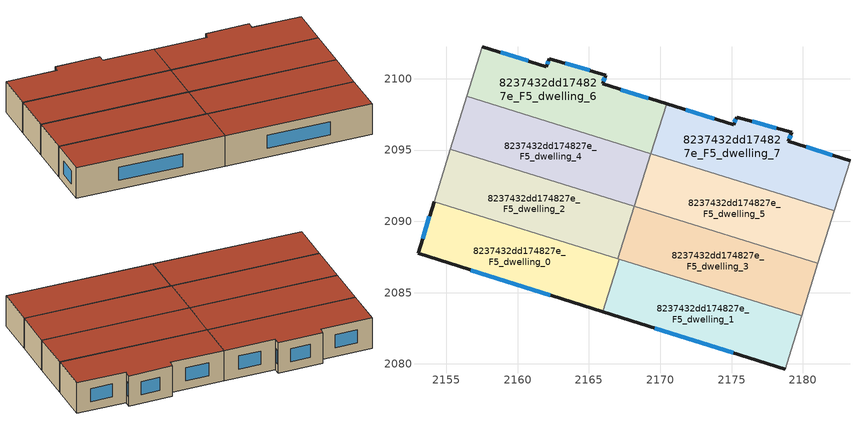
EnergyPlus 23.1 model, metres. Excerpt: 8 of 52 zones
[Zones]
8237432dd174827e_F5_dwelling_0
 floor to 8237432dd174827e_F4_dwelling_0 (EU_floor_Construction): 2167.13,2087.35 2165.98,2083.66 2153.02,2087.76 2154.15,2091.39 z15
 wall outside (EU_wall_Construction): 2154.15,2091.39 2153.02,2087.76 2165.98,2083.66 z15:18
 wall to 8237432dd174827e_F5_dwelling_1 (EU_wall_Construction): 2165.98,2083.66 2167.13,2087.35 z15:18
 wall to 8237432dd174827e_F5_dwelling_2 (EU_wall_Construction): 2167.03,2087.38 2154.15,2091.39 z15:18
 wall to 8237432dd174827e_F5_dwelling_3 (EU_wall_Construction): 2167.13,2087.35 2167.03,2087.38 z15:18
 window (EU_Window_Construction): 2156.72,2086.59 2162.28,2084.83 / 2153.82,2090.35 2153.34,2088.8 z15.86:17.14
 roof outside (EU_roof_Construction): 2165.98,2083.66 2167.13,2087.35 2154.15,2091.39 2153.02,2087.76 z18
8237432dd174827e_F5_dwelling_1
 floor to 8237432dd174827e_F4_dwelling_1 (EU_floor_Construction): 2179.92,2083.37 2178.75,2079.63 2165.98,2083.66 2167.13,2087.35 z15
 wall outside (EU_wall_Construction): 2165.98,2083.66 2178.75,2079.63 z15:18
 wall adiabatic (EU_wall_Construction): 2178.75,2079.63 2179.92,2083.37 z15:18
 wall to 8237432dd174827e_F5_dwelling_3 (EU_wall_Construction): 2179.92,2083.37 2167.13,2087.35 z15:18
 window (EU_Window_Construction): 2169.63,2082.51 2175.1,2080.78 z15.86:17.14
 roof outside (EU_roof_Construction): 2178.75,2079.63 2179.92,2083.37 2167.13,2087.35 2165.98,2083.66 z18
8237432dd174827e_F5_dwelling_2
 floor to 8237432dd174827e_F4_dwelling_2 (EU_floor_Construction): 2168.18,2091.06 2167.03,2087.38 2154.15,2091.39 2155.29,2095.07 z15
 wall to 8237432dd174827e_F5_dwelling_4 (EU_wall_Construction): 2168.18,2091.06 2155.29,2095.07 z15:18
 wall to 8237432dd174827e_F5_dwelling_3 (EU_wall_Construction): 2167.03,2087.38 2168.18,2091.06 z15:18
 wall adiabatic (EU_wall_Construction): 2155.29,2095.07 2154.15,2091.39 z15:18
 roof outside (EU_roof_Construction): 2167.03,2087.38 2168.18,2091.06 2155.29,2095.07 2154.15,2091.39 z18
8237432dd174827e_F5_dwelling_3
 floor to 8237432dd174827e_F4_dwelling_3 (EU_floor_Construction): 2181.06,2087.05 2179.92,2083.37 2167.03,2087.38 2168.18,2091.06 z15
 wall to 8237432dd174827e_F5_dwelling_5 (EU_wall_Construction): 2181.06,2087.05 2168.18,2091.06 z15:18
 wall adiabatic (EU_wall_Construction): 2179.92,2083.37 2181.06,2087.05 z15:18
 roof outside (EU_roof_Construction): 2179.92,2083.37 2181.06,2087.05 2168.18,2091.06 2167.03,2087.38 z18
8237432dd174827e_F5_dwelling_4
 floor to 8237432dd174827e_F4_dwelling_4 (EU_floor_Construction): 2169.32,2094.75 2168.18,2091.06 2155.29,2095.07 2156.44,2098.76 z15
 wall to 8237432dd174827e_F5_dwelling_5 (EU_wall_Construction): 2168.18,2091.06 2169.32,2094.75 z15:18
 wall adiabatic (EU_wall_Construction): 2156.44,2098.76 2155.29,2095.07 z15:18
 wall to 8237432dd174827e_F5_dwelling_6 (EU_wall_Construction): 2169.32,2094.75 2156.44,2098.76 z15:18
 roof outside (EU_roof_Construction): 2168.18,2091.06 2169.32,2094.75 2156.44,2098.76 2155.29,2095.07 z18
8237432dd174827e_F5_dwelling_5
 floor to 8237432dd174827e_F4_dwelling_5 (EU_floor_Construction): 2182.21,2090.74 2181.06,2087.05 2168.18,2091.06 2169.32,2094.75 z15
 wall adiabatic (EU_wall_Construction): 2181.06,2087.05 2182.21,2090.74 z15:18
 wall to 8237432dd174827e_F5_dwelling_7 (EU_wall_Construction): 2182.21,2090.74 2169.35,2094.74 z15:18
 wall to 8237432dd174827e_F5_dwelling_6 (EU_wall_Construction): 2169.35,2094.74 2169.32,2094.75 z15:18
 roof outside (EU_roof_Construction): 2181.06,2087.05 2182.21,2090.74 2169.32,2094.75 2168.18,2091.06 z18
8237432dd174827e_F5_dwelling_6
 floor to 8237432dd174827e_F4_dwelling_6 (EU_floor_Construction): 2170.44,2098.25 2169.35,2094.74 2156.44,2098.76 2157.52,2102.25 2162.01,2100.86 2162.22,2101.4 2166.18,2100.25 2165.95,2099.64 z15
 wall outside (EU_wall_Construction): 2170.44,2098.25 2165.95,2099.64 2166.18,2100.25 2162.22,2101.4 2162.01,2100.86 2157.52,2102.25 z15:18
 wall to 8237432dd174827e_F5_dwelling_7 (EU_wall_Construction): 2169.35,2094.74 2170.44,2098.25 z15:18
 wall adiabatic (EU_wall_Construction): 2157.52,2102.25 2156.44,2098.76 z15:18
 window (EU_Window_Construction): 2160.73,2101.25 2158.8,2101.85 / 2162.16,2101.24 2162.07,2101.01 / 2165.05,2100.58 2163.35,2101.07 / 2166.02,2099.81 2166.11,2100.08 / 2169.16,2098.64 2167.24,2099.24 z15.86:17.14
 roof outside (EU_roof_Construction): 2169.35,2094.74 2170.44,2098.25 2165.95,2099.64 2166.18,2100.25 2162.22,2101.4 2162.01,2100.86 2157.52,2102.25 2156.44,2098.76 z18
8237432dd174827e_F5_dwelling_7
 floor to 8237432dd174827e_F4_dwelling_7 (EU_floor_Construction): 2183.31,2094.26 2182.21,2090.74 2169.35,2094.74 2170.44,2098.25 2175.15,2096.79 2175.36,2097.31 2179.23,2096.23 2178.99,2095.6 z15
 wall outside (EU_wall_Construction): 2183.31,2094.26 2178.99,2095.6 2179.23,2096.23 2175.36,2097.31 2175.15,2096.79 2170.44,2098.25 z15:18
 wall adiabatic (EU_wall_Construction): 2182.21,2090.74 2183.31,2094.26 z15:18
 window (EU_Window_Construction): 2178.12,2096.54 2176.46,2097 / 2179.06,2095.78 2179.16,2096.05 / 2182.07,2094.65 2180.22,2095.22 / 2173.8,2097.21 2171.79,2097.83 / 2175.3,2097.16 2175.21,2096.94 z15.86:17.14
 roof outside (EU_roof_Construction): 2182.21,2090.74 2183.31,2094.26 2178.99,2095.6 2179.23,2096.23 2175.36,2097.31 2175.15,2096.79 2170.44,2098.25 2169.35,2094.74 z18
[Building]
EU S2 Campaign: North Axis=0; Terrain=City; Solar Distribution=FullExterior
[Site:Location]
Helsinki-Vantaa.AP: Latitude=60.317; Longitude=24.963; Time Zone=2; Elevation=54.6
[SizingPeriod:WeatherFileDays]
AnnualSizingPeriod: Begin Month=1; Begin Day of Month=1; End Month=12; End Day of Month=31; Day of Week for Start Day=Monday; Use Weather File Daylight Saving Period=No; Use Weather File Rain and Snow Indicators=No
[MATERIAL]
EU_InternalMass_Material: Roughness=MediumRough; Thickness=0.1; Conductivity=1; Density=1800; Specific Heat=900; Thermal Absorptance=0.9; Solar Absorptance=0.7; Visible Absorptance=0.7
[MATERIAL:NOMASS] Roughness=MediumRough; Thermal Absorptance=0.9; Solar Absorptance=0.7; Visible Absorptance=0.7
Name | Thermal Resistance
EU_wall_NoMass | 1.10183
EU_roof_NoMass; EU_floor_NoMass | 1.70606
[WINDOWMATERIAL:SIMPLEGLAZINGSYSTEM]
EU_Window_SimpleGlazing: UFactor=3.11035; Solar Heat Gain Coefficient=0.8; Visible Transmittance=0.8
[CONSTRUCTION]
EU_wall_Construction: EU_wall_NoMass
EU_roof_Construction: EU_roof_NoMass
EU_floor_Construction: EU_floor_NoMass
EU_Window_Construction: EU_Window_SimpleGlazing
EU_InternalMass_Construction: EU_InternalMass_Material
[ZONE] Type=1; Multiplier=1; Ceiling Height=autocalculate; Floor Area=autocalculate; Part of Total Floor Area=Yes
Name | Volume
8237432dd174827e_F5_dwelling_0 | 156.242
8237432dd174827e_F5_dwelling_1 | 156.259
8237432dd174827e_F5_dwelling_2 | 156.22
8237432dd174827e_F5_dwelling_3 | 156.198
8237432dd174827e_F5_dwelling_4 | 156.271
8237432dd174827e_F5_dwelling_5 | 156.27
8237432dd174827e_F5_dwelling_6 | 156.239
8237432dd174827e_F5_dwelling_7 | 156.233
[INTERNALMASS] Construction=EU_InternalMass_Construction
Name | Zone or ZoneList | Surface Area
8237432dd174827e_F5_dwelling_0_EU_InternalMass | 8237432dd174827e_F5_dwelling_0 | 52.08
8237432dd174827e_F5_dwelling_1_EU_InternalMass | 8237432dd174827e_F5_dwelling_1 | 52.0864
8237432dd174827e_F5_dwelling_2_EU_InternalMass | 8237432dd174827e_F5_dwelling_2 | 52.0736
8237432dd174827e_F5_dwelling_3_EU_InternalMass | 8237432dd174827e_F5_dwelling_3 | 52.0663
8237432dd174827e_F5_dwelling_4_EU_InternalMass | 8237432dd174827e_F5_dwelling_4 | 52.0904
8237432dd174827e_F5_dwelling_5_EU_InternalMass | 8237432dd174827e_F5_dwelling_5 | 52.0909
8237432dd174827e_F5_dwelling_6_EU_InternalMass | 8237432dd174827e_F5_dwelling_6 | 52.0808
8237432dd174827e_F5_dwelling_7_EU_InternalMass | 8237432dd174827e_F5_dwelling_7 | 52.0775
[OTHEREQUIPMENT] Fuel Type=Electricity; Design Level Calculation Method=Watts/Area; Power per Zone Floor Area=1; Fraction Latent=0; Fraction Radiant=0; Fraction Lost=0; Carbon Dioxide Generation Rate=0; EndUse Subcategory=EU_Step8_InternalGains
Name | Zone or ZoneList or Space or SpaceList | Schedule
EU_Step8_InternalGain_8237432dd174827e_F5_dwelling_0_f000 | 8237432dd174827e_F5_dwelling_0 | EU_Step8_GainSchedule_8237432dd174827e_F5_dwelling_0_f000
EU_Step8_InternalGain_8237432dd174827e_F5_dwelling_1_f000 | 8237432dd174827e_F5_dwelling_1 | EU_Step8_GainSchedule_8237432dd174827e_F5_dwelling_1_f000
EU_Step8_InternalGain_8237432dd174827e_F5_dwelling_2_f000 | 8237432dd174827e_F5_dwelling_2 | EU_Step8_GainSchedule_8237432dd174827e_F5_dwelling_2_f000
EU_Step8_InternalGain_8237432dd174827e_F5_dwelling_3_f000 | 8237432dd174827e_F5_dwelling_3 | EU_Step8_GainSchedule_8237432dd174827e_F5_dwelling_3_f000
EU_Step8_InternalGain_8237432dd174827e_F5_dwelling_4_f000 | 8237432dd174827e_F5_dwelling_4 | EU_Step8_GainSchedule_8237432dd174827e_F5_dwelling_4_f000
EU_Step8_InternalGain_8237432dd174827e_F5_dwelling_5_f000 | 8237432dd174827e_F5_dwelling_5 | EU_Step8_GainSchedule_8237432dd174827e_F5_dwelling_5_f000
EU_Step8_InternalGain_8237432dd174827e_F5_dwelling_6_f000 | 8237432dd174827e_F5_dwelling_6 | EU_Step8_GainSchedule_8237432dd174827e_F5_dwelling_6_f000
EU_Step8_InternalGain_8237432dd174827e_F5_dwelling_7_f000 | 8237432dd174827e_F5_dwelling_7 | EU_Step8_GainSchedule_8237432dd174827e_F5_dwelling_7_f000
[ZONEVENTILATION:DESIGNFLOWRATE] Schedule=EU_AlwaysOn; Design Flow Rate Calculation Method=AirChanges/Hour; Air Changes per Hour=0.756316; Ventilation Type=Natural; Fan Pressure Rise=0; Fan Total Efficiency=1; Constant Term Coefficient=1; Temperature Term Coefficient=0; Velocity Term Coefficient=0; Velocity Squared Term Coefficient=0; Minimum Indoor Temperature=-100; Maximum Indoor Temperature=100; Delta Temperature=-100; Minimum Outdoor Temperature=-100; Maximum Outdoor Temperature=100; Maximum Wind Speed=40
Name | Zone or ZoneList or Space or SpaceList
EU_ConstantAir_8237432dd174827e_F5_dwelling_0 | 8237432dd174827e_F5_dwelling_0
EU_ConstantAir_8237432dd174827e_F5_dwelling_1 | 8237432dd174827e_F5_dwelling_1
EU_ConstantAir_8237432dd174827e_F5_dwelling_2 | 8237432dd174827e_F5_dwelling_2
EU_ConstantAir_8237432dd174827e_F5_dwelling_3 | 8237432dd174827e_F5_dwelling_3
EU_ConstantAir_8237432dd174827e_F5_dwelling_4 | 8237432dd174827e_F5_dwelling_4
EU_ConstantAir_8237432dd174827e_F5_dwelling_5 | 8237432dd174827e_F5_dwelling_5
EU_ConstantAir_8237432dd174827e_F5_dwelling_6 | 8237432dd174827e_F5_dwelling_6
EU_ConstantAir_8237432dd174827e_F5_dwelling_7 | 8237432dd174827e_F5_dwelling_7
[HVACTEMPLATE:ZONE:IDEALLOADSAIRSYSTEM] System Availability Schedule=EU_AlwaysOn; Maximum Heating Supply Air Temperature=50; Minimum Cooling Supply Air Temperature=13; Maximum Heating Supply Air Humidity Ratio=0.0156; Minimum Cooling Supply Air Humidity Ratio=0.0077; Heating Limit=NoLimit; Cooling Limit=NoLimit; Heating Availability Schedule=EU_AlwaysOn; Cooling Availability Schedule=EU_CoolingOff; Dehumidification Control Type=ConstantSensibleHeatRatio; Cooling Sensible Heat Ratio=0.7; Dehumidification Setpoint=60; Humidification Control Type=None; Humidification Setpoint=30; Outdoor Air Method=None; Outdoor Air Flow Rate per Person=0.00944; Outdoor Air Flow Rate per Zone Floor Area=0; Outdoor Air Flow Rate per Zone=0; Demand Controlled Ventilation Type=None; Outdoor Air Economizer Type=NoEconomizer; Heat Recovery Type=None; Sensible Heat Recovery Effectiveness=0.7; Latent Heat Recovery Effectiveness=0.65
Name | Template Thermostat
8237432dd174827e_F5_dwelling_0 | EU_HeatOnly_8237432dd174827e_F5_dwelling_0
8237432dd174827e_F5_dwelling_1 | EU_HeatOnly_8237432dd174827e_F5_dwelling_1
8237432dd174827e_F5_dwelling_2 | EU_HeatOnly_8237432dd174827e_F5_dwelling_2
8237432dd174827e_F5_dwelling_3 | EU_HeatOnly_8237432dd174827e_F5_dwelling_3
8237432dd174827e_F5_dwelling_4 | EU_HeatOnly_8237432dd174827e_F5_dwelling_4
8237432dd174827e_F5_dwelling_5 | EU_HeatOnly_8237432dd174827e_F5_dwelling_5
8237432dd174827e_F5_dwelling_6 | EU_HeatOnly_8237432dd174827e_F5_dwelling_6
8237432dd174827e_F5_dwelling_7 | EU_HeatOnly_8237432dd174827e_F5_dwelling_7
[SIZING:ZONE] Zone Cooling Design Supply Air Temperature Input Method=SupplyAirTemperature; Zone Cooling Design Supply Air Temperature=13; Zone Heating Design Supply Air Temperature Input Method=SupplyAirTemperature; Zone Heating Design Supply Air Temperature=50; Zone Cooling Design Supply Air Humidity Ratio=0.008; Zone Heating Design Supply Air Humidity Ratio=0.008; Cooling Design Air Flow Method=DesignDay; Cooling Design Air Flow Rate=0; Cooling Minimum Air Flow per Zone Floor Area=0.000762; Cooling Minimum Air Flow=0; Cooling Minimum Air Flow Fraction=0.2; Heating Design Air Flow Method=DesignDay; Heating Design Air Flow Rate=0; Heating Maximum Air Flow per Zone Floor Area=0.002032; Heating Maximum Air Flow=0.141576; Heating Maximum Air Flow Fraction=0.3; Account for Dedicated Outdoor Air System=No; Dedicated Outdoor Air System Control Strategy=NeutralSupplyAir; Dedicated Outdoor Air Low Setpoint Temperature for Design=autosize; Dedicated Outdoor Air High Setpoint Temperature for Design=autosize; Zone Load Sizing Method=Sensible Load Only No Latent Load; Zone Latent Cooling Design Supply Air Humidity Ratio Input Method=HumidityRatioDifference; Zone Cooling Design Supply Air Humidity Ratio Difference=0.005; Zone Latent Heating Design Supply Air Humidity Ratio Input Method=HumidityRatioDifference; Zone Humidification Design Supply Air Humidity Ratio Difference=0.005
8237432dd174827e_F5_dwelling_0; 8237432dd174827e_F5_dwelling_1; 8237432dd174827e_F5_dwelling_2; 8237432dd174827e_F5_dwelling_3; 8237432dd174827e_F5_dwelling_4; 8237432dd174827e_F5_dwelling_5; 8237432dd174827e_F5_dwelling_6; 8237432dd174827e_F5_dwelling_7
[SCHEDULE:CONSTANT]
Name | Hourly Value
EU_AlwaysOn | 1
EU_CoolingOff | 0
[SCHEDULE:FILE] Column Number=1; Rows to Skip at Top=0; Number of Hours of Data=8760; Column Separator=Comma; Interpolate to Timestep=No; Minutes per Item=60; Adjust Schedule for Daylight Savings=Yes
Name | File
EU_Step8_GainSchedule_8237432dd174827e_F5_dwelling_0_f000 | ../../schedules/8237432dd174827e/8237432dd174827e_F5_dwelling_0_f000_gain.csv
EU_Step8_GainSchedule_8237432dd174827e_F5_dwelling_1_f000 | ../../schedules/8237432dd174827e/8237432dd174827e_F5_dwelling_1_f000_gain.csv
EU_Step8_GainSchedule_8237432dd174827e_F5_dwelling_2_f000 | ../../schedules/8237432dd174827e/8237432dd174827e_F5_dwelling_2_f000_gain.csv
EU_Step8_GainSchedule_8237432dd174827e_F5_dwelling_3_f000 | ../../schedules/8237432dd174827e/8237432dd174827e_F5_dwelling_3_f000_gain.csv
EU_Step8_GainSchedule_8237432dd174827e_F5_dwelling_4_f000 | ../../schedules/8237432dd174827e/8237432dd174827e_F5_dwelling_4_f000_gain.csv
EU_Step8_GainSchedule_8237432dd174827e_F5_dwelling_5_f000 | ../../schedules/8237432dd174827e/8237432dd174827e_F5_dwelling_5_f000_gain.csv
EU_Step8_GainSchedule_8237432dd174827e_F5_dwelling_6_f000 | ../../schedules/8237432dd174827e/8237432dd174827e_F5_dwelling_6_f000_gain.csv
EU_Step8_GainSchedule_8237432dd174827e_F5_dwelling_7_f000 | ../../schedules/8237432dd174827e/8237432dd174827e_F5_dwelling_7_f000_gain.csv
